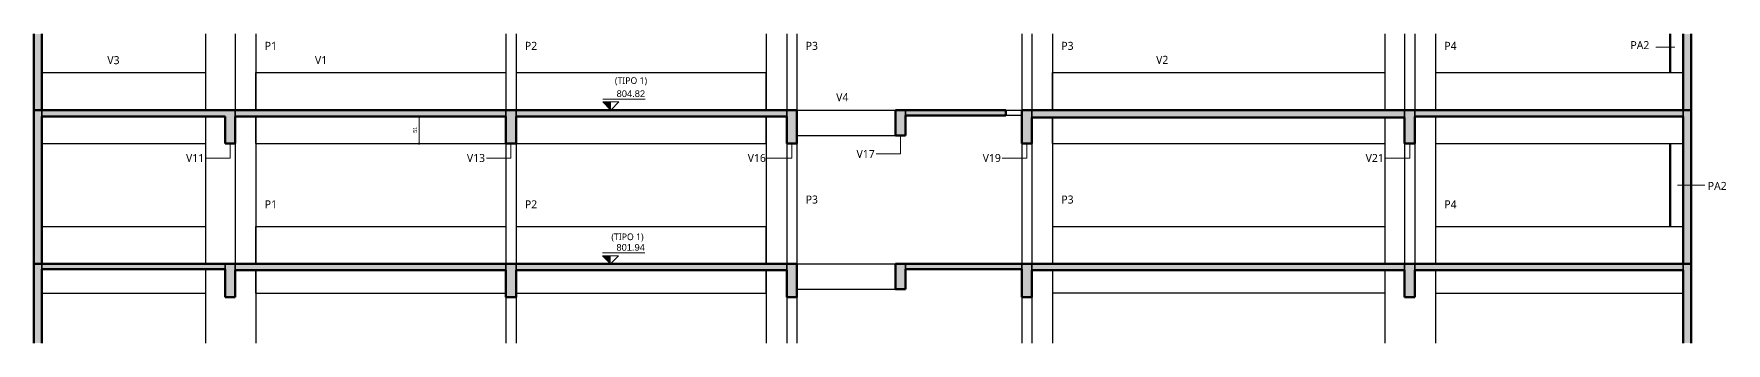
# Model space of a CAD drawing. Header units: centimetres. Extents: x -2198 to 42786, y -3196 to 88064.
# Drawn here: x 2257 to 5430, y 80045 to 80625 of the extents above; entities that cross this region are included whole.
import ezdxf

# ---------------------------------------------------------------- set-up
doc = ezdxf.new("R2010")
doc.units = ezdxf.units.CM
for name, color, linetype, lineweight in [('A-ANNO-DIMS', 7, 'Continuous', 9), ('A-ANNO-DIMS-50', 7, 'Continuous', 9), ('A-FLOR', 7, 'Continuous', 25), ('G-ANNO-DIMS', 7, 'Continuous', 9), ('G-ANNO-TEXT', 7, 'Continuous', 9), ('S-BEAM', 7, 'Continuous', 25), ('S-BEAM-IDEN', 7, 'Continuous', 9), ('S-COLS', 7, 'Continuous', 25), ('S-COLS-IDEN', 7, 'Continuous', 9)]:
    doc.layers.add(name, color=color, linetype=linetype, lineweight=lineweight)
doc.layers.add('A-DETL', color=7, linetype='Continuous', lineweight=18, true_color=0x00a600)
doc.styles.add('Arial_2', font='arial.ttf', dxfattribs={"width": 0.9, "height": 7.5})
doc.styles.add('Arial_3', font='arial.ttf', dxfattribs={"height": 12.5})
doc.styles.add('Gadugi', font='gadugi.ttf', dxfattribs={"height": 15})
doc.styles.add('Gadugi_5', font='gadugi.ttf', dxfattribs={"height": 12.5})
doc.dimstyles.new('PED_1_5mm_ESQ_3', dxfattribs={"dimscale": 30.48, "dimtxt": 7.651945, "dimasz": 0.328084, "dimexe": 0.246063, "dimexo": 0.246063, "dimgap": 0.049213, "dimtad": 1, "dimdec": 1, "dimrnd": 0.5, "dimdsep": 46, "dimtxsty": 'Arial_2', "dimblk1": 'DOTSMALL', "dimblk2": 'DOTSMALL', "dimsah": 1, "dimcen": 0.09, "dimdle": 0.246063, "dimazin": 0, "dimtfac": 1, "dimtdec": 4, "dimtix": 1, "dimtmove": 0, "dimatfit": 3, "dimfxl": 1, "dimtvp": 1, "dimtolj": 1, "dimtzin": 0, "dimarcsym": 2})

# ---------------------------------------------------------------- blocks, each defined once
blk = doc.blocks.new('DIMBLOCK299-CT A 001 - CORTE A-A TIPO 1')
at = {"layer": 'A-ANNO-DIMS-50'}
h = blk.add_hatch(color=256, dxfattribs=at)
edge = h.paths.add_edge_path(flags=0)
edge.add_arc((2979.4, 80470), 1.25, 0, 360)
h = blk.add_hatch(color=256, dxfattribs=at)
edge = h.paths.add_edge_path(flags=0)
edge.add_arc((2979.4, 80419), 1.25, 0, 360)
for p, q in [((2973.7, 80470), (2986.9, 80470)), ((2979.4, 80470), (2973.7, 80470)), ((2979.4, 80470), (2979.4, 80419)), ((2973.7, 80419), (2986.9, 80419)), ((2979.4, 80419), (2973.7, 80419))]:
    blk.add_line(p, q, dxfattribs=at)
for centre in [(2979.4, 80470), (2979.4, 80419)]:
    blk.add_circle(centre, 1.25, dxfattribs=at)
at = {"layer": 'A-ANNO-DIMS-50', "color": 0, "insert": (2968.2, 80439.3), "char_height": 7.5, "width": 12.431, "attachment_point": 1, "rotation": 90, "line_spacing_factor": 0.941778, "style": 'Arial_2'}
blk.add_mtext('51', dxfattribs=at)
blk = doc.blocks.new('_DotSmall')
at = {"color": 0, "linetype": 'ByBlock', "const_width": 0.5}
blk.add_lwpolyline([(-0.0625, 0, 1), (0.0625, 0, 1)], format="xyb", close=True, dxfattribs=at)
blk = doc.blocks.new('Elevações de ponto - SIMBOLO DE NÍVEL-CORTE-2219088-CT A 001 - CORTE A-A TIPO 1')
at = {"layer": 'G-ANNO-DIMS'}
blk.add_hatch(color=256, dxfattribs=at).paths.add_polyline_path([(-677.1, 80497), (-677.1, 80482), (-692.1, 80497)], flags=0)
for p, q in [((-612.9, 80502.1), (-692.1, 80502.1)), ((-677.1, 80482), (-692.1, 80497)), ((-692.1, 80497), (-662.1, 80497)), ((-662.1, 80497), (-677.1, 80482))]:
    blk.add_line(p, q, dxfattribs=at)

msp = doc.modelspace()

# ---------------------------------------------------------------- hatches: boundary and pattern name
at = {"layer": 'A-FLOR', "true_color": 0xa6a6a6}
for points in [[(2615.66, 80470), (2615.66, 80482), (2272.17, 80482), (2272.17, 80470), (2579.91, 80470)], [(2634.66, 80470), (3142.16, 80470), (3142.16, 80482), (2634.66, 80482)], [(3161.16, 80470), (3668.66, 80470), (3668.66, 80482), (3161.16, 80482)], [(4079.16, 80472), (4079.16, 80482), (3891.66, 80482), (3891.66, 80472), (4058.95, 80472)], [(4128.16, 80468), (4827.18, 80468), (4827.18, 80482), (4128.16, 80482)], [(4846.18, 80470), (5349.18, 80470), (5349.18, 80482), (4846.18, 80482)], [(3142.16, 80182), (3142.16, 80194), (2634.66, 80194), (2634.66, 80182), (2919.96, 80182)], [(3161.16, 80182), (3668.66, 80182), (3668.66, 80194), (3161.16, 80194)], [(4128.16, 80182), (4827.18, 80182), (4827.18, 80194), (4128.16, 80194)], [(4846.18, 80182), (5349.18, 80182), (5349.18, 80194), (4846.18, 80194)]]:
    msp.add_hatch(color=253, dxfattribs=at).paths.add_polyline_path(points, flags=0)
h = msp.add_hatch(color=253, dxfattribs=at)
h.paths.add_polyline_path([(4052.98, 80184), (4109.16, 80184), (4109.16, 80194), (3891.66, 80194), (3891.66, 80184), (4003.33, 80184)], flags=0)
h.paths.add_polyline_path([(2272.17, 80184), (2615.66, 80184), (2615.66, 80194), (2272.17, 80194)], flags=0)
at = {"layer": 'S-BEAM', "true_color": 0xa6a6a6}
for points in [[(2634.66, 80419), (2634.66, 80482), (2615.66, 80482), (2615.66, 80419)], [(3161.16, 80419), (3161.16, 80482), (3142.16, 80482), (3142.16, 80419)], [(3668.66, 80419), (3687.66, 80419), (3687.66, 80482), (3668.66, 80482), (3668.66, 80450.57)], [(3891.66, 80434), (3891.66, 80482), (3872.66, 80482), (3872.66, 80434)], [(4109.16, 80419), (4128.16, 80419), (4128.16, 80482), (4109.16, 80482)], [(4827.18, 80419), (4846.18, 80419), (4846.18, 80482), (4827.18, 80482), (4827.18, 80468)], [(2615.66, 80131), (2634.66, 80131), (2634.66, 80194), (2615.66, 80194), (2615.66, 80133.78)], [(3161.16, 80131), (3161.16, 80194), (3142.16, 80194), (3142.16, 80131)], [(3687.66, 80131), (3687.66, 80194), (3668.66, 80194), (3668.66, 80131)], [(3891.66, 80146), (3891.66, 80194), (3872.66, 80194), (3872.66, 80146), (3875.22, 80146)], [(4128.16, 80131), (4128.16, 80194), (4109.16, 80194), (4109.16, 80131)], [(4846.18, 80131), (4846.18, 80194), (4827.18, 80194), (4827.18, 80131)]]:
    msp.add_hatch(color=253, dxfattribs=at).paths.add_polyline_path(points, flags=0)
at = {"layer": 'S-COLS', "true_color": 0xa6a6a6}
for points in [[(2272.17, 80482), (2272.17, 80624.67), (2257.17, 80624.67), (2257.17, 80482)], [(5364.18, 80482), (5364.18, 80624.67), (5349.18, 80624.67), (5349.18, 80482)], [(2257.17, 80194), (2272.17, 80194), (2272.17, 80482), (2257.17, 80482), (2257.17, 80264)], [(5364.18, 80194), (5364.18, 80482), (5349.18, 80482), (5349.18, 80194)], [(2257.17, 80045.15), (2272.17, 80045.15), (2272.17, 80194), (2257.17, 80194), (2257.17, 80139)], [(5356.61, 80045.15), (5364.18, 80045.15), (5364.18, 80194), (5349.18, 80194), (5349.18, 80045.15)]]:
    msp.add_hatch(color=253, dxfattribs=at).paths.add_polyline_path(points, flags=0)

# ---------------------------------------------------------------- linework, layer by layer
at = {"layer": 'A-DETL', "color": 7}
msp.add_line((5297.77, 80599.56), (5333.77, 80599.56), dxfattribs=at)
at = {"layer": 'A-FLOR', "lineweight": 50}
for p, q in [((2615.66, 80482), (2272.17, 80482)), ((2272.17, 80470), (2615.66, 80470)), ((3142.16, 80482), (2634.66, 80482)), ((2634.66, 80470), (3142.16, 80470)), ((3668.66, 80482), (3161.16, 80482)), ((3161.16, 80470), (3668.66, 80470)), ((4079.16, 80482), (3891.66, 80482)), ((3891.66, 80472), (4079.16, 80472)), ((4079.16, 80472), (4079.16, 80482)), ((4827.18, 80482), (4128.16, 80482)), ((4128.16, 80468), (4827.18, 80468)), ((5349.18, 80482), (4846.18, 80482)), ((4846.18, 80470), (5349.18, 80470)), ((2615.66, 80194), (2272.17, 80194)), ((2272.17, 80184), (2615.66, 80184)), ((3142.16, 80194), (2634.66, 80194)), ((2634.66, 80182), (3142.16, 80182)), ((3668.66, 80194), (3161.16, 80194)), ((3161.16, 80182), (3668.66, 80182)), ((4109.16, 80194), (3891.66, 80194)), ((3891.66, 80184), (4109.16, 80184)), ((4827.18, 80194), (4128.16, 80194)), ((4128.16, 80182), (4827.18, 80182)), ((5349.18, 80194), (4846.18, 80194)), ((4846.18, 80182), (5349.18, 80182))]:
    msp.add_line(p, q, dxfattribs=at)
at = {"layer": 'A-FLOR'}
for p, q in [((2272.17, 80482), (2272.17, 80470)), ((2634.66, 80482), (2634.66, 80470)), ((3142.16, 80470), (3142.16, 80482)), ((3161.16, 80482), (3161.16, 80470)), ((3668.66, 80470), (3668.66, 80482)), ((3891.66, 80482), (3891.66, 80472)), ((4079.16, 80482), (4109.16, 80482)), ((4109.16, 80472), (4079.16, 80472)), ((4128.16, 80482), (4128.16, 80468)), ((4827.18, 80468), (4827.18, 80482)), ((4846.18, 80482), (4846.18, 80470)), ((5349.18, 80470), (5349.18, 80482)), ((2272.17, 80194), (2272.17, 80184)), ((2615.66, 80184), (2615.66, 80194)), ((2634.66, 80194), (2634.66, 80182)), ((3142.16, 80182), (3142.16, 80194)), ((3161.16, 80194), (3161.16, 80182)), ((3668.66, 80182), (3668.66, 80194)), ((3891.66, 80194), (3891.66, 80184)), ((4109.16, 80184), (4109.16, 80194)), ((4128.16, 80194), (4128.16, 80182)), ((4827.18, 80182), (4827.18, 80194)), ((4846.18, 80194), (4846.18, 80182)), ((5349.18, 80182), (5349.18, 80194))]:
    msp.add_line(p, q, dxfattribs=at)
at = {"layer": 'S-BEAM'}
for p, q in [((2272.17, 80552), (2579.91, 80552)), ((2579.91, 80482), (2579.91, 80552)), ((2673.41, 80552), (3142.16, 80552)), ((2673.41, 80482), (2673.41, 80552)), ((3161.16, 80552), (3629.91, 80552)), ((3629.91, 80482), (3629.91, 80552)), ((4166.9, 80552), (4789.93, 80552)), ((4166.9, 80482), (4166.9, 80552)), ((4789.93, 80552), (4789.93, 80482)), ((4884.93, 80552), (4884.93, 80482)), ((4884.93, 80552), (5349.18, 80552)), ((2579.91, 80419), (2579.91, 80470)), ((2634.66, 80470), (2634.66, 80482)), ((2673.41, 80419), (2673.41, 80470)), ((3142.16, 80482), (3142.16, 80470)), ((3161.16, 80470), (3161.16, 80482)), ((3629.91, 80419), (3629.91, 80470)), ((3668.66, 80482), (3668.66, 80470)), ((3687.66, 80482), (3872.66, 80482)), ((3891.66, 80472), (3891.66, 80482)), ((4128.16, 80468), (4128.16, 80482)), ((4166.9, 80419), (4166.9, 80468)), ((4789.93, 80468), (4789.93, 80419)), ((4827.18, 80482), (4827.18, 80468)), ((4846.18, 80470), (4846.18, 80482)), ((4884.93, 80470), (4884.93, 80419)), ((3687.66, 80434), (3872.66, 80434)), ((2272.17, 80419), (2579.91, 80419)), ((2673.41, 80419), (3142.16, 80419)), ((3161.16, 80419), (3629.91, 80419)), ((4166.9, 80419), (4789.93, 80419)), ((4884.93, 80419), (5349.18, 80419)), ((2272.17, 80264), (2579.91, 80264)), ((2579.91, 80194), (2579.91, 80264)), ((2673.41, 80194), (2673.41, 80264)), ((2673.41, 80264), (3142.16, 80264)), ((3161.16, 80264), (3629.91, 80264)), ((3629.91, 80194), (3629.91, 80264)), ((4166.9, 80264), (4789.93, 80264)), ((4166.9, 80264), (4166.9, 80194)), ((4789.93, 80264), (4789.93, 80194)), ((4884.93, 80264), (5349.18, 80264)), ((4884.93, 80264), (4884.93, 80194)), ((2579.91, 80139), (2579.91, 80184)), ((2615.66, 80194), (2615.66, 80184)), ((2634.66, 80182), (2634.66, 80194)), ((2673.41, 80139), (2673.41, 80182)), ((3142.16, 80194), (3142.16, 80182)), ((3161.16, 80182), (3161.16, 80194)), ((3629.91, 80139), (3629.91, 80182)), ((3668.66, 80194), (3668.66, 80182)), ((3687.66, 80194), (3872.66, 80194)), ((3891.66, 80184), (3891.66, 80194)), ((4109.16, 80194), (4109.16, 80184)), ((4128.16, 80182), (4128.16, 80194)), ((4166.9, 80182), (4166.9, 80139)), ((4789.93, 80182), (4789.93, 80139)), ((4827.18, 80194), (4827.18, 80182)), ((4846.18, 80182), (4846.18, 80194)), ((4884.93, 80182), (4884.93, 80139)), ((3687.66, 80146), (3872.66, 80146)), ((2272.17, 80139), (2579.91, 80139)), ((2673.41, 80139), (3142.16, 80139)), ((3161.16, 80139), (3629.91, 80139)), ((4789.93, 80139), (4166.9, 80139)), ((4884.93, 80139), (5349.18, 80139))]:
    msp.add_line(p, q, dxfattribs=at)
at = {"layer": 'S-BEAM', "lineweight": 50}
for p, q in [((2634.66, 80482), (2615.66, 80482)), ((2615.66, 80470), (2615.66, 80419)), ((2634.66, 80419), (2634.66, 80470)), ((3161.16, 80482), (3142.16, 80482)), ((3142.16, 80470), (3142.16, 80419)), ((3161.16, 80419), (3161.16, 80470)), ((3687.66, 80482), (3668.66, 80482)), ((3668.66, 80470), (3668.66, 80419)), ((3687.66, 80419), (3687.66, 80482)), ((3891.66, 80482), (3872.66, 80482)), ((3872.66, 80482), (3872.66, 80434)), ((3891.66, 80434), (3891.66, 80472)), ((4128.16, 80482), (4109.16, 80482)), ((4109.16, 80482), (4109.16, 80419)), ((4128.16, 80419), (4128.16, 80468)), ((4846.18, 80482), (4827.18, 80482)), ((4827.18, 80468), (4827.18, 80419)), ((4846.18, 80419), (4846.18, 80470)), ((3872.66, 80434), (3891.66, 80434)), ((2615.66, 80419), (2634.66, 80419)), ((3142.16, 80419), (3161.16, 80419)), ((3668.66, 80419), (3687.66, 80419)), ((4109.16, 80419), (4128.16, 80419)), ((4827.18, 80419), (4846.18, 80419)), ((2634.66, 80194), (2615.66, 80194)), ((2615.66, 80184), (2615.66, 80131)), ((2634.66, 80131), (2634.66, 80182)), ((3161.16, 80194), (3142.16, 80194)), ((3142.16, 80182), (3142.16, 80131)), ((3161.16, 80131), (3161.16, 80182)), ((3687.66, 80194), (3668.66, 80194)), ((3668.66, 80182), (3668.66, 80131)), ((3687.66, 80131), (3687.66, 80194)), ((3891.66, 80194), (3872.66, 80194)), ((3872.66, 80194), (3872.66, 80146)), ((3891.66, 80146), (3891.66, 80184)), ((4128.16, 80194), (4109.16, 80194)), ((4109.16, 80184), (4109.16, 80131)), ((4128.16, 80131), (4128.16, 80182)), ((4846.18, 80194), (4827.18, 80194)), ((4827.18, 80182), (4827.18, 80131)), ((4846.18, 80131), (4846.18, 80182)), ((3872.66, 80146), (3891.66, 80146)), ((2615.66, 80131), (2634.66, 80131)), ((3142.16, 80131), (3161.16, 80131)), ((3668.66, 80131), (3687.66, 80131)), ((4109.16, 80131), (4128.16, 80131)), ((4827.18, 80131), (4846.18, 80131))]:
    msp.add_line(p, q, dxfattribs=at)
at = {"layer": 'S-BEAM-IDEN'}
for p, q in [((3882.16, 80434), (3882.16, 80399.56)), ((2625.16, 80419), (2625.16, 80392.06)), ((3151.66, 80419), (3151.66, 80392.06)), ((3678.16, 80419), (3678.16, 80392.06)), ((3882.16, 80399.56), (3836.24, 80399.56)), ((4118.66, 80419), (4118.66, 80392.06)), ((4836.68, 80419), (4836.68, 80392.06)), ((2625.16, 80392.06), (2579.24, 80392.06)), ((3151.66, 80392.06), (3105.74, 80392.06)), ((3678.16, 80392.06), (3632.24, 80392.06)), ((4118.66, 80392.06), (4072.74, 80392.06)), ((4836.68, 80392.06), (4790.75, 80392.06))]:
    msp.add_line(p, q, dxfattribs=at)
at = {"layer": 'S-COLS', "lineweight": 50}
for p, q in [((2257.17, 80624.67), (2257.17, 80482)), ((2272.17, 80482), (2272.17, 80624.67)), ((5349.18, 80624.67), (5349.18, 80482)), ((5364.18, 80482), (5364.18, 80624.67)), ((2272.17, 80482), (2257.17, 80482)), ((2257.17, 80482), (2257.17, 80194)), ((2257.17, 80482), (2272.17, 80482)), ((2272.17, 80194), (2272.17, 80470)), ((5364.18, 80482), (5349.18, 80482)), ((5349.18, 80482), (5364.18, 80482)), ((5349.18, 80470), (5349.18, 80194)), ((5364.18, 80194), (5364.18, 80482)), ((2272.17, 80194), (2257.17, 80194)), ((2257.17, 80194), (2257.17, 80045.15)), ((2257.17, 80194), (2272.17, 80194)), ((2272.17, 80045.15), (2272.17, 80184)), ((5364.18, 80194), (5349.18, 80194)), ((5349.18, 80194), (5364.18, 80194)), ((5349.18, 80182), (5349.18, 80045.15)), ((5364.18, 80045.15), (5364.18, 80194))]:
    msp.add_line(p, q, dxfattribs=at)
at = {"layer": 'S-COLS'}
for p, q in [((2579.91, 80482), (2579.91, 80624.67)), ((2634.66, 80624.67), (2634.66, 80482)), ((2673.41, 80624.67), (2673.41, 80482)), ((3142.16, 80624.67), (3142.16, 80482)), ((3161.16, 80624.67), (3161.16, 80482)), ((3629.91, 80624.67), (3629.91, 80552)), ((3668.66, 80624.67), (3668.66, 80482)), ((3687.66, 80624.67), (3687.66, 80482)), ((4109.16, 80624.67), (4109.16, 80482)), ((4128.16, 80624.67), (4128.16, 80482)), ((4166.9, 80624.67), (4166.9, 80552)), ((4789.93, 80624.67), (4789.93, 80482)), ((4827.18, 80624.67), (4827.18, 80482)), ((4846.18, 80624.67), (4846.18, 80482)), ((4884.93, 80624.67), (4884.93, 80482)), ((3629.91, 80552), (3629.91, 80482)), ((4166.9, 80552), (4166.9, 80482)), ((2272.17, 80470), (2272.17, 80482)), ((2579.91, 80419), (2579.91, 80470)), ((2673.41, 80470), (2673.41, 80419)), ((3629.91, 80470), (3629.91, 80419)), ((4166.9, 80468), (4166.9, 80419)), ((4789.93, 80468), (4789.93, 80194)), ((4884.93, 80470), (4884.93, 80194)), ((5349.18, 80482), (5349.18, 80470)), ((2579.91, 80264), (2579.91, 80419)), ((2634.66, 80419), (2634.66, 80194)), ((2673.41, 80419), (2673.41, 80264)), ((3142.16, 80419), (3142.16, 80194)), ((3161.16, 80419), (3161.16, 80194)), ((3629.91, 80419), (3629.91, 80264)), ((3668.66, 80419), (3668.66, 80194)), ((3687.66, 80419), (3687.66, 80194)), ((4109.16, 80419), (4109.16, 80194)), ((4128.16, 80419), (4128.16, 80194)), ((4166.9, 80419), (4166.9, 80264)), ((4827.18, 80419), (4827.18, 80194)), ((4846.18, 80419), (4846.18, 80194)), ((2579.91, 80194), (2579.91, 80264)), ((2673.41, 80264), (2673.41, 80194)), ((3629.91, 80264), (3629.91, 80194)), ((4166.9, 80264), (4166.9, 80194)), ((2272.17, 80184), (2272.17, 80194)), ((2579.91, 80139), (2579.91, 80184)), ((2673.41, 80182), (2673.41, 80139)), ((3629.91, 80182), (3629.91, 80139)), ((4166.9, 80182), (4166.9, 80139)), ((4789.93, 80182), (4789.93, 80045.15)), ((4884.93, 80182), (4884.93, 80045.15)), ((5349.18, 80194), (5349.18, 80182)), ((2579.91, 80045.15), (2579.91, 80139)), ((2673.41, 80139), (2673.41, 80045.15)), ((3142.16, 80131), (3142.16, 80045.15)), ((3161.16, 80131), (3161.16, 80045.15)), ((3629.91, 80139), (3629.91, 80045.15)), ((3668.66, 80131), (3668.66, 80045.15)), ((3687.66, 80131), (3687.66, 80045.15)), ((4109.16, 80131), (4109.16, 80045.15)), ((4128.16, 80131), (4128.16, 80045.15)), ((4166.9, 80139), (4166.9, 80045.15))]:
    msp.add_line(p, q, dxfattribs=at)
at = {"layer": 'S-COLS', "color": 190, "lineweight": 70, "true_color": 0x8000ff}
for p, q in [((5324.68, 80552), (5324.68, 80624.67)), ((5324.68, 80264), (5324.68, 80419))]:
    msp.add_line(p, q, dxfattribs=at)
at = {"layer": 'S-COLS-IDEN'}
msp.add_line((5338.56, 80341.21), (5389.71, 80341.21), dxfattribs=at)

# ---------------------------------------------------------------- block references
at = {"layer": 'G-ANNO-DIMS'}
for p in [(4016.03, 0), (4015.67, -288)]:
    msp.add_blockref('Elevações de ponto - SIMBOLO DE NÍVEL-CORTE-2219088-CT A 001 - CORTE A-A TIPO 1', p, dxfattribs=at)

# ---------------------------------------------------------------- texts
at = {"layer": 'G-ANNO-DIMS', "char_height": 12.5, "width": 63.9697, "attachment_point": 1, "line_spacing_factor": 0.941778, "style": 'Arial_3'}
for s, insert in [('804.82', (3349.76, 80518.82)), ('801.94', (3349.4, 80230.82))]:
    msp.add_mtext(s, dxfattribs=dict(at, insert=insert))
at = {"layer": 'G-ANNO-TEXT', "char_height": 12.5, "width": 75.3586, "attachment_point": 1, "style": 'Gadugi_5'}
for insert in [(3346.48, 80543.39), (3339.89, 80250.64)]:
    msp.add_mtext('(TIPO 1)', dxfattribs=dict(at, insert=insert))
at = {"layer": 'S-BEAM-IDEN', "char_height": 15, "attachment_point": 1, "style": 'Gadugi'}
for s, insert, width in [('V3', (2394.93, 80582.89), 30.0633), ('V1', (2784.21, 80582.89), 30.0633), ('V2', (4361.22, 80583.47), 30.0633), ('V4', (3761.38, 80513.47), 30.0633), ('V11', (2542.54, 80399.61), 44.0928), ('V13', (3069.04, 80399.61), 44.0928), ('V16', (3595.54, 80399.61), 44.0928), ('V17', (3799.54, 80407.11), 44.0928), ('V19', (4036.04, 80399.61), 44.0928), ('V21', (4754.05, 80399.61), 44.0928)]:
    msp.add_mtext(s, dxfattribs=dict(at, insert=insert, width=width))
at = {"layer": 'S-COLS-IDEN', "char_height": 15, "attachment_point": 1, "style": 'Gadugi'}
for s, insert, width in [('P1', (2690.06, 80609.74), 28.4599), ('P2', (3177.81, 80609.74), 28.4599), ('P3', (3704.31, 80609.74), 28.4599), ('P3', (4183.55, 80609.74), 28.4599), ('P4', (4901.57, 80609.74), 28.4599), ('PA2', (5250.48, 80611.09), 44.8945), ('PA2', (5395.45, 80347.23), 44.8945), ('P1', (2690.06, 80312.74), 28.4599), ('P2', (3177.81, 80312.74), 28.4599), ('P3', (3704.31, 80321.74), 28.4599), ('P3', (4183.55, 80321.74), 28.4599), ('P4', (4901.57, 80312.74), 28.4599)]:
    msp.add_mtext(s, dxfattribs=dict(at, insert=insert, width=width))

# ---------------------------------------------------------------- dimensions: what is measured, and where the dimension line sits
at = {"layer": 'A-ANNO-DIMS'}
dim = msp.add_linear_dim(base=(2979.4, 80419), p1=(2981.17, 80470), p2=(2981.17, 80419), angle=90, dimstyle='PED_1_5mm_ESQ_3', override={"dimpost": '<>', "dimfxl": 51}, dxfattribs=at)
dim.commit()
dim.dimension.update_dxf_attribs({"geometry": 'DIMBLOCK299-CT A 001 - CORTE A-A TIPO 1', "text_midpoint": (2974.07, 80444.5)})

doc.saveas('drawing.dxf')
